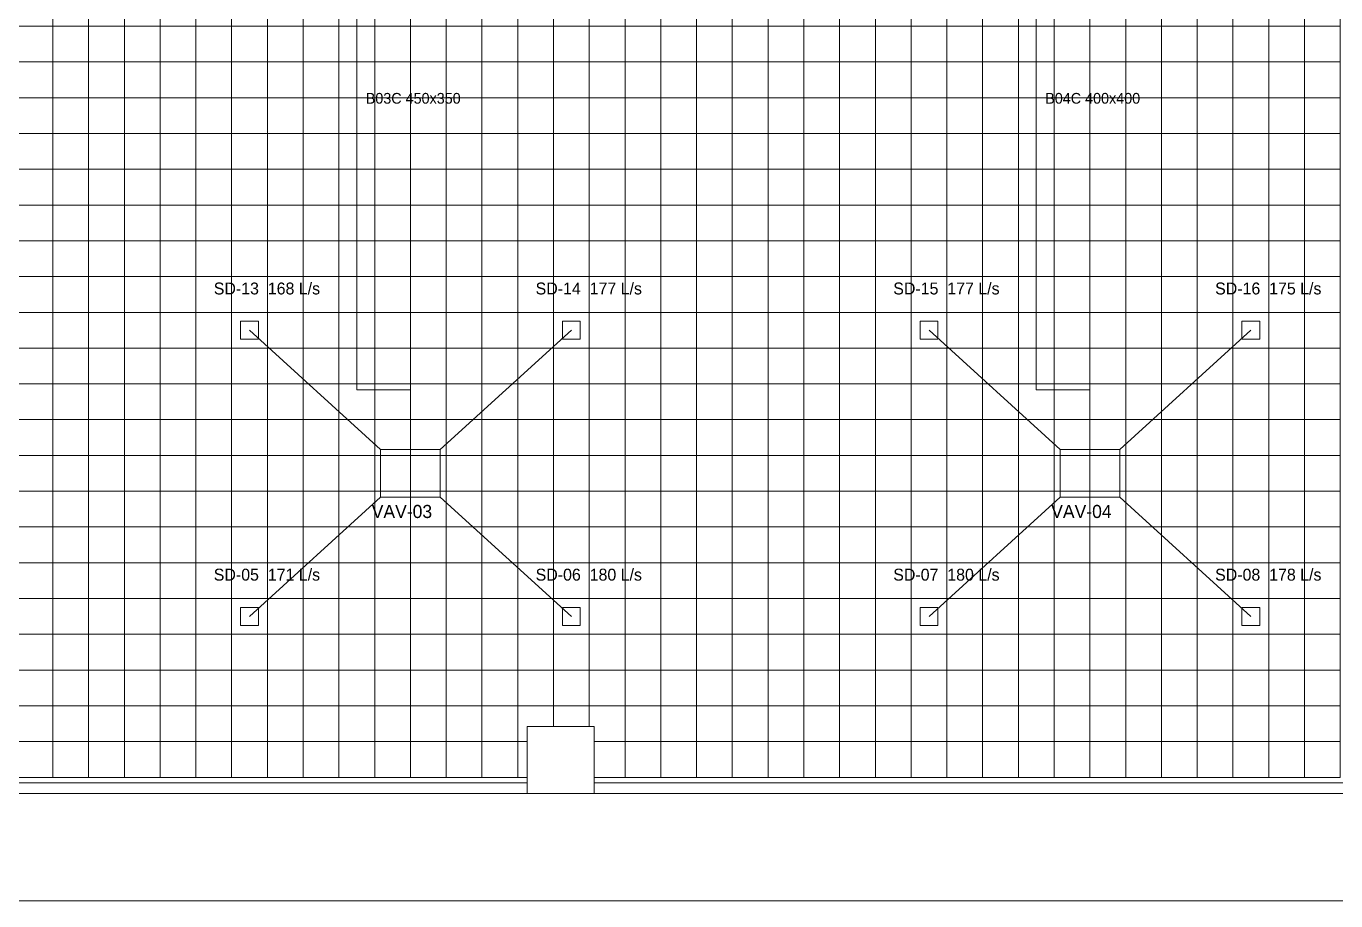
# Model space of a CAD drawing. Header units: millimetres. Extents: x 63846 to 119346, y 12149 to 46142.
# Drawn here: x 85679 to 107651, y 14126 to 28796 of the extents above; entities that cross this region are included whole.
import ezdxf

# ---------------------------------------------------------------- set-up
doc = ezdxf.new("R2010")
doc.units = ezdxf.units.MM
for name, color, linetype, lineweight in [('ARCH', 8, 'Continuous', 5), ('Ceiling Grid', 9, 'Continuous', 5), ('M-DUCT', 5, 'Continuous', 40), ('M-DUCT-TEXT', 5, 'Continuous', 18), ('M-FLEX', 3, 'Continuous', 18), ('M-SUP-DIFF', 5, 'Continuous', 30), ('M-TEXT', 7, 'Continuous', 18), ('M-VAV', 6, 'Continuous', 30)]:
    doc.layers.add(name, color=color, linetype=linetype, lineweight=lineweight)

msp = doc.modelspace()

# ---------------------------------------------------------------- linework, layer by layer
at = {"layer": 'ARCH', "lineweight": 15}
for p, q in [((94084, 15926), (94084, 17051)), ((94084, 16106), (79908, 16106)), ((108221, 16106), (95209, 16106)), ((109346, 15926), (64346, 15926))]:
    msp.add_line(p, q, dxfattribs=at)
msp.add_lwpolyline([(94084, 15926), (95209, 15926), (95209, 17051), (94084, 17051)], close=True, dxfattribs=at)
at = {"layer": 'Ceiling Grid', "lineweight": 15}
for p, q in [((93926, 17396), (94526, 17396)), ((93926, 16796), (93926, 17396)), ((94526, 17396), (94526, 17051)), ((94526, 17396), (95126, 17396)), ((94526, 17051), (94526, 17396)), ((95126, 17396), (95126, 17051)), ((95126, 17396), (95726, 17396)), ((95126, 17051), (95126, 17396)), ((95726, 17396), (95726, 16796)), ((94084, 16796), (93926, 16796)), ((93926, 16796), (94084, 16796)), ((93926, 16196), (93926, 16796)), ((95726, 16796), (95209, 16796)), ((95209, 16796), (95726, 16796)), ((95726, 16796), (95726, 16196)), ((94084, 16196), (93926, 16196)), ((95726, 16196), (95209, 16196))]:
    msp.add_line(p, q, dxfattribs=at)
for points in [[(85526, 29396), (86126, 29396), (86126, 28796), (85526, 28796)], [(86126, 29396), (86726, 29396), (86726, 28796), (86126, 28796)], [(86726, 29396), (87326, 29396), (87326, 28796), (86726, 28796)], [(87326, 29396), (87926, 29396), (87926, 28796), (87326, 28796)], [(87926, 29396), (88526, 29396), (88526, 28796), (87926, 28796)], [(88526, 29396), (89126, 29396), (89126, 28796), (88526, 28796)], [(89126, 29396), (89726, 29396), (89726, 28796), (89126, 28796)], [(89726, 29396), (90326, 29396), (90326, 28796), (89726, 28796)], [(90326, 29396), (90926, 29396), (90926, 28796), (90326, 28796)], [(90926, 29396), (91526, 29396), (91526, 28796), (90926, 28796)], [(91526, 29396), (92126, 29396), (92126, 28796), (91526, 28796)], [(92126, 29396), (92726, 29396), (92726, 28796), (92126, 28796)], [(92726, 29396), (93326, 29396), (93326, 28796), (92726, 28796)], [(93326, 29396), (93926, 29396), (93926, 28796), (93326, 28796)], [(93926, 29396), (94526, 29396), (94526, 28796), (93926, 28796)], [(94526, 29396), (95126, 29396), (95126, 28796), (94526, 28796)], [(95126, 29396), (95726, 29396), (95726, 28796), (95126, 28796)], [(95726, 29396), (96326, 29396), (96326, 28796), (95726, 28796)], [(96326, 29396), (96926, 29396), (96926, 28796), (96326, 28796)], [(96926, 29396), (97526, 29396), (97526, 28796), (96926, 28796)], [(97526, 29396), (98126, 29396), (98126, 28796), (97526, 28796)], [(98126, 29396), (98726, 29396), (98726, 28796), (98126, 28796)], [(98726, 29396), (99326, 29396), (99326, 28796), (98726, 28796)], [(99326, 29396), (99926, 29396), (99926, 28796), (99326, 28796)], [(99926, 29396), (100526, 29396), (100526, 28796), (99926, 28796)], [(100526, 29396), (101126, 29396), (101126, 28796), (100526, 28796)], [(101126, 29396), (101726, 29396), (101726, 28796), (101126, 28796)], [(101726, 29396), (102326, 29396), (102326, 28796), (101726, 28796)], [(102326, 29396), (102926, 29396), (102926, 28796), (102326, 28796)], [(102926, 29396), (103526, 29396), (103526, 28796), (102926, 28796)], [(103526, 29396), (104126, 29396), (104126, 28796), (103526, 28796)], [(104126, 29396), (104726, 29396), (104726, 28796), (104126, 28796)], [(104726, 29396), (105326, 29396), (105326, 28796), (104726, 28796)], [(105326, 29396), (105926, 29396), (105926, 28796), (105326, 28796)], [(105926, 29396), (106526, 29396), (106526, 28796), (105926, 28796)], [(106526, 29396), (107126, 29396), (107126, 28796), (106526, 28796)], [(107126, 29396), (107726, 29396), (107726, 28796), (107126, 28796)], [(85526, 28796), (86126, 28796), (86126, 28196), (85526, 28196)], [(86126, 28796), (86726, 28796), (86726, 28196), (86126, 28196)], [(86726, 28796), (87326, 28796), (87326, 28196), (86726, 28196)], [(87326, 28796), (87926, 28796), (87926, 28196), (87326, 28196)], [(87926, 28796), (88526, 28796), (88526, 28196), (87926, 28196)], [(88526, 28796), (89126, 28796), (89126, 28196), (88526, 28196)], [(89126, 28796), (89726, 28796), (89726, 28196), (89126, 28196)], [(89726, 28796), (90326, 28796), (90326, 28196), (89726, 28196)], [(90326, 28796), (90926, 28796), (90926, 28196), (90326, 28196)], [(90926, 28796), (91526, 28796), (91526, 28196), (90926, 28196)], [(91526, 28796), (92126, 28796), (92126, 28196), (91526, 28196)], [(92126, 28796), (92726, 28796), (92726, 28196), (92126, 28196)], [(92726, 28796), (93326, 28796), (93326, 28196), (92726, 28196)], [(93326, 28796), (93926, 28796), (93926, 28196), (93326, 28196)], [(93926, 28796), (94526, 28796), (94526, 28196), (93926, 28196)], [(94526, 28796), (95126, 28796), (95126, 28196), (94526, 28196)], [(95126, 28796), (95726, 28796), (95726, 28196), (95126, 28196)], [(95726, 28796), (96326, 28796), (96326, 28196), (95726, 28196)], [(96326, 28796), (96926, 28796), (96926, 28196), (96326, 28196)], [(96926, 28796), (97526, 28796), (97526, 28196), (96926, 28196)], [(97526, 28796), (98126, 28796), (98126, 28196), (97526, 28196)], [(98126, 28796), (98726, 28796), (98726, 28196), (98126, 28196)], [(98726, 28796), (99326, 28796), (99326, 28196), (98726, 28196)], [(99326, 28796), (99926, 28796), (99926, 28196), (99326, 28196)], [(99926, 28796), (100526, 28796), (100526, 28196), (99926, 28196)], [(100526, 28796), (101126, 28796), (101126, 28196), (100526, 28196)], [(101126, 28796), (101726, 28796), (101726, 28196), (101126, 28196)], [(101726, 28796), (102326, 28796), (102326, 28196), (101726, 28196)], [(102326, 28796), (102926, 28796), (102926, 28196), (102326, 28196)], [(102926, 28796), (103526, 28796), (103526, 28196), (102926, 28196)], [(103526, 28796), (104126, 28796), (104126, 28196), (103526, 28196)], [(104126, 28796), (104726, 28796), (104726, 28196), (104126, 28196)], [(104726, 28796), (105326, 28796), (105326, 28196), (104726, 28196)], [(105326, 28796), (105926, 28796), (105926, 28196), (105326, 28196)], [(105926, 28796), (106526, 28796), (106526, 28196), (105926, 28196)], [(106526, 28796), (107126, 28796), (107126, 28196), (106526, 28196)], [(107126, 28796), (107726, 28796), (107726, 28196), (107126, 28196)], [(85526, 28196), (86126, 28196), (86126, 27596), (85526, 27596)], [(86126, 28196), (86726, 28196), (86726, 27596), (86126, 27596)], [(86726, 28196), (87326, 28196), (87326, 27596), (86726, 27596)], [(87326, 28196), (87926, 28196), (87926, 27596), (87326, 27596)], [(87926, 28196), (88526, 28196), (88526, 27596), (87926, 27596)], [(88526, 28196), (89126, 28196), (89126, 27596), (88526, 27596)], [(89126, 28196), (89726, 28196), (89726, 27596), (89126, 27596)], [(89726, 28196), (90326, 28196), (90326, 27596), (89726, 27596)], [(90326, 28196), (90926, 28196), (90926, 27596), (90326, 27596)], [(90926, 28196), (91526, 28196), (91526, 27596), (90926, 27596)], [(91526, 28196), (92126, 28196), (92126, 27596), (91526, 27596)], [(92126, 28196), (92726, 28196), (92726, 27596), (92126, 27596)], [(92726, 28196), (93326, 28196), (93326, 27596), (92726, 27596)], [(93326, 28196), (93926, 28196), (93926, 27596), (93326, 27596)], [(93926, 28196), (94526, 28196), (94526, 27596), (93926, 27596)], [(94526, 28196), (95126, 28196), (95126, 27596), (94526, 27596)], [(95126, 28196), (95726, 28196), (95726, 27596), (95126, 27596)], [(95726, 28196), (96326, 28196), (96326, 27596), (95726, 27596)], [(96326, 28196), (96926, 28196), (96926, 27596), (96326, 27596)], [(96926, 28196), (97526, 28196), (97526, 27596), (96926, 27596)], [(97526, 28196), (98126, 28196), (98126, 27596), (97526, 27596)], [(98126, 28196), (98726, 28196), (98726, 27596), (98126, 27596)], [(98726, 28196), (99326, 28196), (99326, 27596), (98726, 27596)], [(99326, 28196), (99926, 28196), (99926, 27596), (99326, 27596)], [(99926, 28196), (100526, 28196), (100526, 27596), (99926, 27596)], [(100526, 28196), (101126, 28196), (101126, 27596), (100526, 27596)], [(101126, 28196), (101726, 28196), (101726, 27596), (101126, 27596)], [(101726, 28196), (102326, 28196), (102326, 27596), (101726, 27596)], [(102326, 28196), (102926, 28196), (102926, 27596), (102326, 27596)], [(102926, 28196), (103526, 28196), (103526, 27596), (102926, 27596)], [(103526, 28196), (104126, 28196), (104126, 27596), (103526, 27596)], [(104126, 28196), (104726, 28196), (104726, 27596), (104126, 27596)], [(104726, 28196), (105326, 28196), (105326, 27596), (104726, 27596)], [(105326, 28196), (105926, 28196), (105926, 27596), (105326, 27596)], [(105926, 28196), (106526, 28196), (106526, 27596), (105926, 27596)], [(106526, 28196), (107126, 28196), (107126, 27596), (106526, 27596)], [(107126, 28196), (107726, 28196), (107726, 27596), (107126, 27596)], [(85526, 27596), (86126, 27596), (86126, 26996), (85526, 26996)], [(86126, 27596), (86726, 27596), (86726, 26996), (86126, 26996)], [(86726, 27596), (87326, 27596), (87326, 26996), (86726, 26996)], [(87326, 27596), (87926, 27596), (87926, 26996), (87326, 26996)], [(87926, 27596), (88526, 27596), (88526, 26996), (87926, 26996)], [(88526, 27596), (89126, 27596), (89126, 26996), (88526, 26996)], [(89126, 27596), (89726, 27596), (89726, 26996), (89126, 26996)], [(89726, 27596), (90326, 27596), (90326, 26996), (89726, 26996)], [(90326, 27596), (90926, 27596), (90926, 26996), (90326, 26996)], [(90926, 27596), (91526, 27596), (91526, 26996), (90926, 26996)], [(91526, 27596), (92126, 27596), (92126, 26996), (91526, 26996)], [(92126, 27596), (92726, 27596), (92726, 26996), (92126, 26996)], [(92726, 27596), (93326, 27596), (93326, 26996), (92726, 26996)], [(93326, 27596), (93926, 27596), (93926, 26996), (93326, 26996)], [(93926, 27596), (94526, 27596), (94526, 26996), (93926, 26996)], [(94526, 27596), (95126, 27596), (95126, 26996), (94526, 26996)], [(95126, 27596), (95726, 27596), (95726, 26996), (95126, 26996)], [(95726, 27596), (96326, 27596), (96326, 26996), (95726, 26996)], [(96326, 27596), (96926, 27596), (96926, 26996), (96326, 26996)], [(96926, 27596), (97526, 27596), (97526, 26996), (96926, 26996)], [(97526, 27596), (98126, 27596), (98126, 26996), (97526, 26996)], [(98126, 27596), (98726, 27596), (98726, 26996), (98126, 26996)], [(98726, 27596), (99326, 27596), (99326, 26996), (98726, 26996)], [(99326, 27596), (99926, 27596), (99926, 26996), (99326, 26996)], [(99926, 27596), (100526, 27596), (100526, 26996), (99926, 26996)], [(100526, 27596), (101126, 27596), (101126, 26996), (100526, 26996)], [(101126, 27596), (101726, 27596), (101726, 26996), (101126, 26996)], [(101726, 27596), (102326, 27596), (102326, 26996), (101726, 26996)], [(102326, 27596), (102926, 27596), (102926, 26996), (102326, 26996)], [(102926, 27596), (103526, 27596), (103526, 26996), (102926, 26996)], [(103526, 27596), (104126, 27596), (104126, 26996), (103526, 26996)], [(104126, 27596), (104726, 27596), (104726, 26996), (104126, 26996)], [(104726, 27596), (105326, 27596), (105326, 26996), (104726, 26996)], [(105326, 27596), (105926, 27596), (105926, 26996), (105326, 26996)], [(105926, 27596), (106526, 27596), (106526, 26996), (105926, 26996)], [(106526, 27596), (107126, 27596), (107126, 26996), (106526, 26996)], [(107126, 27596), (107726, 27596), (107726, 26996), (107126, 26996)], [(85526, 26996), (86126, 26996), (86126, 26396), (85526, 26396)], [(86126, 26996), (86726, 26996), (86726, 26396), (86126, 26396)], [(86726, 26996), (87326, 26996), (87326, 26396), (86726, 26396)], [(87326, 26996), (87926, 26996), (87926, 26396), (87326, 26396)], [(87926, 26996), (88526, 26996), (88526, 26396), (87926, 26396)], [(88526, 26996), (89126, 26996), (89126, 26396), (88526, 26396)], [(89126, 26996), (89726, 26996), (89726, 26396), (89126, 26396)], [(89726, 26996), (90326, 26996), (90326, 26396), (89726, 26396)], [(90326, 26996), (90926, 26996), (90926, 26396), (90326, 26396)], [(90926, 26996), (91526, 26996), (91526, 26396), (90926, 26396)], [(91526, 26996), (92126, 26996), (92126, 26396), (91526, 26396)], [(92126, 26996), (92726, 26996), (92726, 26396), (92126, 26396)], [(92726, 26996), (93326, 26996), (93326, 26396), (92726, 26396)], [(93326, 26996), (93926, 26996), (93926, 26396), (93326, 26396)], [(93926, 26996), (94526, 26996), (94526, 26396), (93926, 26396)], [(94526, 26996), (95126, 26996), (95126, 26396), (94526, 26396)], [(95126, 26996), (95726, 26996), (95726, 26396), (95126, 26396)], [(95726, 26996), (96326, 26996), (96326, 26396), (95726, 26396)], [(96326, 26996), (96926, 26996), (96926, 26396), (96326, 26396)], [(96926, 26996), (97526, 26996), (97526, 26396), (96926, 26396)], [(97526, 26996), (98126, 26996), (98126, 26396), (97526, 26396)], [(98126, 26996), (98726, 26996), (98726, 26396), (98126, 26396)], [(98726, 26996), (99326, 26996), (99326, 26396), (98726, 26396)], [(99326, 26996), (99926, 26996), (99926, 26396), (99326, 26396)], [(99926, 26996), (100526, 26996), (100526, 26396), (99926, 26396)], [(100526, 26996), (101126, 26996), (101126, 26396), (100526, 26396)], [(101126, 26996), (101726, 26996), (101726, 26396), (101126, 26396)], [(101726, 26996), (102326, 26996), (102326, 26396), (101726, 26396)], [(102326, 26996), (102926, 26996), (102926, 26396), (102326, 26396)], [(102926, 26996), (103526, 26996), (103526, 26396), (102926, 26396)], [(103526, 26996), (104126, 26996), (104126, 26396), (103526, 26396)], [(104126, 26996), (104726, 26996), (104726, 26396), (104126, 26396)], [(104726, 26996), (105326, 26996), (105326, 26396), (104726, 26396)], [(105326, 26996), (105926, 26996), (105926, 26396), (105326, 26396)], [(105926, 26996), (106526, 26996), (106526, 26396), (105926, 26396)], [(106526, 26996), (107126, 26996), (107126, 26396), (106526, 26396)], [(107126, 26996), (107726, 26996), (107726, 26396), (107126, 26396)], [(85526, 26396), (86126, 26396), (86126, 25796), (85526, 25796)], [(86126, 26396), (86726, 26396), (86726, 25796), (86126, 25796)], [(86726, 26396), (87326, 26396), (87326, 25796), (86726, 25796)], [(87326, 26396), (87926, 26396), (87926, 25796), (87326, 25796)], [(87926, 26396), (88526, 26396), (88526, 25796), (87926, 25796)], [(88526, 26396), (89126, 26396), (89126, 25796), (88526, 25796)], [(89126, 26396), (89726, 26396), (89726, 25796), (89126, 25796)], [(89726, 26396), (90326, 26396), (90326, 25796), (89726, 25796)], [(90326, 26396), (90926, 26396), (90926, 25796), (90326, 25796)], [(90926, 26396), (91526, 26396), (91526, 25796), (90926, 25796)], [(91526, 26396), (92126, 26396), (92126, 25796), (91526, 25796)], [(92126, 26396), (92726, 26396), (92726, 25796), (92126, 25796)], [(92726, 26396), (93326, 26396), (93326, 25796), (92726, 25796)], [(93326, 26396), (93926, 26396), (93926, 25796), (93326, 25796)], [(93926, 26396), (94526, 26396), (94526, 25796), (93926, 25796)], [(94526, 26396), (95126, 26396), (95126, 25796), (94526, 25796)], [(95126, 26396), (95726, 26396), (95726, 25796), (95126, 25796)], [(95726, 26396), (96326, 26396), (96326, 25796), (95726, 25796)], [(96326, 26396), (96926, 26396), (96926, 25796), (96326, 25796)], [(96926, 26396), (97526, 26396), (97526, 25796), (96926, 25796)], [(97526, 26396), (98126, 26396), (98126, 25796), (97526, 25796)], [(98126, 26396), (98726, 26396), (98726, 25796), (98126, 25796)], [(98726, 26396), (99326, 26396), (99326, 25796), (98726, 25796)], [(99326, 26396), (99926, 26396), (99926, 25796), (99326, 25796)], [(99926, 26396), (100526, 26396), (100526, 25796), (99926, 25796)], [(100526, 26396), (101126, 26396), (101126, 25796), (100526, 25796)], [(101126, 26396), (101726, 26396), (101726, 25796), (101126, 25796)], [(101726, 26396), (102326, 26396), (102326, 25796), (101726, 25796)], [(102326, 26396), (102926, 26396), (102926, 25796), (102326, 25796)], [(102926, 26396), (103526, 26396), (103526, 25796), (102926, 25796)], [(103526, 26396), (104126, 26396), (104126, 25796), (103526, 25796)], [(104126, 26396), (104726, 26396), (104726, 25796), (104126, 25796)], [(104726, 26396), (105326, 26396), (105326, 25796), (104726, 25796)], [(105326, 26396), (105926, 26396), (105926, 25796), (105326, 25796)], [(105926, 26396), (106526, 26396), (106526, 25796), (105926, 25796)], [(106526, 26396), (107126, 26396), (107126, 25796), (106526, 25796)], [(107126, 26396), (107726, 26396), (107726, 25796), (107126, 25796)], [(85526, 25796), (86126, 25796), (86126, 25196), (85526, 25196)], [(86126, 25796), (86726, 25796), (86726, 25196), (86126, 25196)], [(86726, 25796), (87326, 25796), (87326, 25196), (86726, 25196)], [(87326, 25796), (87926, 25796), (87926, 25196), (87326, 25196)], [(87926, 25796), (88526, 25796), (88526, 25196), (87926, 25196)], [(88526, 25796), (89126, 25796), (89126, 25196), (88526, 25196)], [(89126, 25796), (89726, 25796), (89726, 25196), (89126, 25196)], [(89726, 25796), (90326, 25796), (90326, 25196), (89726, 25196)], [(90326, 25796), (90926, 25796), (90926, 25196), (90326, 25196)], [(90926, 25796), (91526, 25796), (91526, 25196), (90926, 25196)], [(91526, 25796), (92126, 25796), (92126, 25196), (91526, 25196)], [(92126, 25796), (92726, 25796), (92726, 25196), (92126, 25196)], [(92726, 25796), (93326, 25796), (93326, 25196), (92726, 25196)], [(93326, 25796), (93926, 25796), (93926, 25196), (93326, 25196)], [(93926, 25796), (94526, 25796), (94526, 25196), (93926, 25196)], [(94526, 25796), (95126, 25796), (95126, 25196), (94526, 25196)], [(95126, 25796), (95726, 25796), (95726, 25196), (95126, 25196)], [(95726, 25796), (96326, 25796), (96326, 25196), (95726, 25196)], [(96326, 25796), (96926, 25796), (96926, 25196), (96326, 25196)], [(96926, 25796), (97526, 25796), (97526, 25196), (96926, 25196)], [(97526, 25796), (98126, 25796), (98126, 25196), (97526, 25196)], [(98126, 25796), (98726, 25796), (98726, 25196), (98126, 25196)], [(98726, 25796), (99326, 25796), (99326, 25196), (98726, 25196)], [(99326, 25796), (99926, 25796), (99926, 25196), (99326, 25196)], [(99926, 25796), (100526, 25796), (100526, 25196), (99926, 25196)], [(100526, 25796), (101126, 25796), (101126, 25196), (100526, 25196)], [(101126, 25796), (101726, 25796), (101726, 25196), (101126, 25196)], [(101726, 25796), (102326, 25796), (102326, 25196), (101726, 25196)], [(102326, 25796), (102926, 25796), (102926, 25196), (102326, 25196)], [(102926, 25796), (103526, 25796), (103526, 25196), (102926, 25196)], [(103526, 25796), (104126, 25796), (104126, 25196), (103526, 25196)], [(104126, 25796), (104726, 25796), (104726, 25196), (104126, 25196)], [(104726, 25796), (105326, 25796), (105326, 25196), (104726, 25196)], [(105326, 25796), (105926, 25796), (105926, 25196), (105326, 25196)], [(105926, 25796), (106526, 25796), (106526, 25196), (105926, 25196)], [(106526, 25796), (107126, 25796), (107126, 25196), (106526, 25196)], [(107126, 25796), (107726, 25796), (107726, 25196), (107126, 25196)], [(85526, 25196), (86126, 25196), (86126, 24596), (85526, 24596)], [(86126, 25196), (86726, 25196), (86726, 24596), (86126, 24596)], [(86726, 25196), (87326, 25196), (87326, 24596), (86726, 24596)], [(87326, 25196), (87926, 25196), (87926, 24596), (87326, 24596)], [(87926, 25196), (88526, 25196), (88526, 24596), (87926, 24596)], [(88526, 25196), (89126, 25196), (89126, 24596), (88526, 24596)], [(89126, 25196), (89726, 25196), (89726, 24596), (89126, 24596)], [(89726, 25196), (90326, 25196), (90326, 24596), (89726, 24596)], [(90326, 25196), (90926, 25196), (90926, 24596), (90326, 24596)], [(90926, 25196), (91526, 25196), (91526, 24596), (90926, 24596)], [(91526, 25196), (92126, 25196), (92126, 24596), (91526, 24596)], [(92126, 25196), (92726, 25196), (92726, 24596), (92126, 24596)], [(92726, 25196), (93326, 25196), (93326, 24596), (92726, 24596)], [(93326, 25196), (93926, 25196), (93926, 24596), (93326, 24596)], [(93926, 25196), (94526, 25196), (94526, 24596), (93926, 24596)], [(94526, 25196), (95126, 25196), (95126, 24596), (94526, 24596)], [(95126, 25196), (95726, 25196), (95726, 24596), (95126, 24596)], [(95726, 25196), (96326, 25196), (96326, 24596), (95726, 24596)], [(96326, 25196), (96926, 25196), (96926, 24596), (96326, 24596)], [(96926, 25196), (97526, 25196), (97526, 24596), (96926, 24596)], [(97526, 25196), (98126, 25196), (98126, 24596), (97526, 24596)], [(98126, 25196), (98726, 25196), (98726, 24596), (98126, 24596)], [(98726, 25196), (99326, 25196), (99326, 24596), (98726, 24596)], [(99326, 25196), (99926, 25196), (99926, 24596), (99326, 24596)], [(99926, 25196), (100526, 25196), (100526, 24596), (99926, 24596)], [(100526, 25196), (101126, 25196), (101126, 24596), (100526, 24596)], [(101126, 25196), (101726, 25196), (101726, 24596), (101126, 24596)], [(101726, 25196), (102326, 25196), (102326, 24596), (101726, 24596)], [(102326, 25196), (102926, 25196), (102926, 24596), (102326, 24596)], [(102926, 25196), (103526, 25196), (103526, 24596), (102926, 24596)], [(103526, 25196), (104126, 25196), (104126, 24596), (103526, 24596)], [(104126, 25196), (104726, 25196), (104726, 24596), (104126, 24596)], [(104726, 25196), (105326, 25196), (105326, 24596), (104726, 24596)], [(105326, 25196), (105926, 25196), (105926, 24596), (105326, 24596)], [(105926, 25196), (106526, 25196), (106526, 24596), (105926, 24596)], [(106526, 25196), (107126, 25196), (107126, 24596), (106526, 24596)], [(107126, 25196), (107726, 25196), (107726, 24596), (107126, 24596)], [(85526, 24596), (86126, 24596), (86126, 23996), (85526, 23996)], [(86126, 24596), (86726, 24596), (86726, 23996), (86126, 23996)], [(86726, 24596), (87326, 24596), (87326, 23996), (86726, 23996)], [(87326, 24596), (87926, 24596), (87926, 23996), (87326, 23996)], [(87926, 24596), (88526, 24596), (88526, 23996), (87926, 23996)], [(88526, 24596), (89126, 24596), (89126, 23996), (88526, 23996)], [(89126, 24596), (89726, 24596), (89726, 23996), (89126, 23996)], [(89726, 24596), (90326, 24596), (90326, 23996), (89726, 23996)], [(90326, 24596), (90926, 24596), (90926, 23996), (90326, 23996)], [(90926, 24596), (91526, 24596), (91526, 23996), (90926, 23996)], [(91526, 24596), (92126, 24596), (92126, 23996), (91526, 23996)], [(92126, 24596), (92726, 24596), (92726, 23996), (92126, 23996)], [(92726, 24596), (93326, 24596), (93326, 23996), (92726, 23996)], [(93326, 24596), (93926, 24596), (93926, 23996), (93326, 23996)], [(93926, 24596), (94526, 24596), (94526, 23996), (93926, 23996)], [(94526, 24596), (95126, 24596), (95126, 23996), (94526, 23996)], [(95126, 24596), (95726, 24596), (95726, 23996), (95126, 23996)], [(95726, 24596), (96326, 24596), (96326, 23996), (95726, 23996)], [(96326, 24596), (96926, 24596), (96926, 23996), (96326, 23996)], [(96926, 24596), (97526, 24596), (97526, 23996), (96926, 23996)], [(97526, 24596), (98126, 24596), (98126, 23996), (97526, 23996)], [(98126, 24596), (98726, 24596), (98726, 23996), (98126, 23996)], [(98726, 24596), (99326, 24596), (99326, 23996), (98726, 23996)], [(99326, 24596), (99926, 24596), (99926, 23996), (99326, 23996)], [(99926, 24596), (100526, 24596), (100526, 23996), (99926, 23996)], [(100526, 24596), (101126, 24596), (101126, 23996), (100526, 23996)], [(101126, 24596), (101726, 24596), (101726, 23996), (101126, 23996)], [(101726, 24596), (102326, 24596), (102326, 23996), (101726, 23996)], [(102326, 24596), (102926, 24596), (102926, 23996), (102326, 23996)], [(102926, 24596), (103526, 24596), (103526, 23996), (102926, 23996)], [(103526, 24596), (104126, 24596), (104126, 23996), (103526, 23996)], [(104126, 24596), (104726, 24596), (104726, 23996), (104126, 23996)], [(104726, 24596), (105326, 24596), (105326, 23996), (104726, 23996)], [(105326, 24596), (105926, 24596), (105926, 23996), (105326, 23996)], [(105926, 24596), (106526, 24596), (106526, 23996), (105926, 23996)], [(106526, 24596), (107126, 24596), (107126, 23996), (106526, 23996)], [(107126, 24596), (107726, 24596), (107726, 23996), (107126, 23996)], [(85526, 23996), (86126, 23996), (86126, 23396), (85526, 23396)], [(86126, 23996), (86726, 23996), (86726, 23396), (86126, 23396)], [(86726, 23996), (87326, 23996), (87326, 23396), (86726, 23396)], [(87326, 23996), (87926, 23996), (87926, 23396), (87326, 23396)], [(87926, 23996), (88526, 23996), (88526, 23396), (87926, 23396)], [(88526, 23996), (89126, 23996), (89126, 23396), (88526, 23396)], [(89126, 23996), (89726, 23996), (89726, 23396), (89126, 23396)], [(89726, 23996), (90326, 23996), (90326, 23396), (89726, 23396)], [(90326, 23996), (90926, 23996), (90926, 23396), (90326, 23396)], [(90926, 23996), (91526, 23996), (91526, 23396), (90926, 23396)], [(91526, 23996), (92126, 23996), (92126, 23396), (91526, 23396)], [(92126, 23996), (92726, 23996), (92726, 23396), (92126, 23396)], [(92726, 23996), (93326, 23996), (93326, 23396), (92726, 23396)], [(93326, 23996), (93926, 23996), (93926, 23396), (93326, 23396)], [(93926, 23996), (94526, 23996), (94526, 23396), (93926, 23396)], [(94526, 23996), (95126, 23996), (95126, 23396), (94526, 23396)], [(95126, 23996), (95726, 23996), (95726, 23396), (95126, 23396)], [(95726, 23996), (96326, 23996), (96326, 23396), (95726, 23396)], [(96326, 23996), (96926, 23996), (96926, 23396), (96326, 23396)], [(96926, 23996), (97526, 23996), (97526, 23396), (96926, 23396)], [(97526, 23996), (98126, 23996), (98126, 23396), (97526, 23396)], [(98126, 23996), (98726, 23996), (98726, 23396), (98126, 23396)], [(98726, 23996), (99326, 23996), (99326, 23396), (98726, 23396)], [(99326, 23996), (99926, 23996), (99926, 23396), (99326, 23396)], [(99926, 23996), (100526, 23996), (100526, 23396), (99926, 23396)], [(100526, 23996), (101126, 23996), (101126, 23396), (100526, 23396)], [(101126, 23996), (101726, 23996), (101726, 23396), (101126, 23396)], [(101726, 23996), (102326, 23996), (102326, 23396), (101726, 23396)], [(102326, 23996), (102926, 23996), (102926, 23396), (102326, 23396)], [(102926, 23996), (103526, 23996), (103526, 23396), (102926, 23396)], [(103526, 23996), (104126, 23996), (104126, 23396), (103526, 23396)], [(104126, 23996), (104726, 23996), (104726, 23396), (104126, 23396)], [(104726, 23996), (105326, 23996), (105326, 23396), (104726, 23396)], [(105326, 23996), (105926, 23996), (105926, 23396), (105326, 23396)], [(105926, 23996), (106526, 23996), (106526, 23396), (105926, 23396)], [(106526, 23996), (107126, 23996), (107126, 23396), (106526, 23396)], [(107126, 23996), (107726, 23996), (107726, 23396), (107126, 23396)], [(85526, 23396), (86126, 23396), (86126, 22796), (85526, 22796)], [(86126, 23396), (86726, 23396), (86726, 22796), (86126, 22796)], [(86726, 23396), (87326, 23396), (87326, 22796), (86726, 22796)], [(87326, 23396), (87926, 23396), (87926, 22796), (87326, 22796)], [(87926, 23396), (88526, 23396), (88526, 22796), (87926, 22796)], [(88526, 23396), (89126, 23396), (89126, 22796), (88526, 22796)], [(89126, 23396), (89726, 23396), (89726, 22796), (89126, 22796)], [(89726, 23396), (90326, 23396), (90326, 22796), (89726, 22796)], [(90326, 23396), (90926, 23396), (90926, 22796), (90326, 22796)], [(90926, 23396), (91526, 23396), (91526, 22796), (90926, 22796)], [(91526, 23396), (92126, 23396), (92126, 22796), (91526, 22796)], [(92126, 23396), (92726, 23396), (92726, 22796), (92126, 22796)], [(92726, 23396), (93326, 23396), (93326, 22796), (92726, 22796)], [(93326, 23396), (93926, 23396), (93926, 22796), (93326, 22796)], [(93926, 23396), (94526, 23396), (94526, 22796), (93926, 22796)], [(94526, 23396), (95126, 23396), (95126, 22796), (94526, 22796)], [(95126, 23396), (95726, 23396), (95726, 22796), (95126, 22796)], [(95726, 23396), (96326, 23396), (96326, 22796), (95726, 22796)], [(96326, 23396), (96926, 23396), (96926, 22796), (96326, 22796)], [(96926, 23396), (97526, 23396), (97526, 22796), (96926, 22796)], [(97526, 23396), (98126, 23396), (98126, 22796), (97526, 22796)], [(98126, 23396), (98726, 23396), (98726, 22796), (98126, 22796)], [(98726, 23396), (99326, 23396), (99326, 22796), (98726, 22796)], [(99326, 23396), (99926, 23396), (99926, 22796), (99326, 22796)], [(99926, 23396), (100526, 23396), (100526, 22796), (99926, 22796)], [(100526, 23396), (101126, 23396), (101126, 22796), (100526, 22796)], [(101126, 23396), (101726, 23396), (101726, 22796), (101126, 22796)], [(101726, 23396), (102326, 23396), (102326, 22796), (101726, 22796)], [(102326, 23396), (102926, 23396), (102926, 22796), (102326, 22796)], [(102926, 23396), (103526, 23396), (103526, 22796), (102926, 22796)], [(103526, 23396), (104126, 23396), (104126, 22796), (103526, 22796)], [(104126, 23396), (104726, 23396), (104726, 22796), (104126, 22796)], [(104726, 23396), (105326, 23396), (105326, 22796), (104726, 22796)], [(105326, 23396), (105926, 23396), (105926, 22796), (105326, 22796)], [(105926, 23396), (106526, 23396), (106526, 22796), (105926, 22796)], [(106526, 23396), (107126, 23396), (107126, 22796), (106526, 22796)], [(107126, 23396), (107726, 23396), (107726, 22796), (107126, 22796)], [(85526, 22796), (86126, 22796), (86126, 22196), (85526, 22196)], [(86126, 22796), (86726, 22796), (86726, 22196), (86126, 22196)], [(86726, 22796), (87326, 22796), (87326, 22196), (86726, 22196)], [(87326, 22796), (87926, 22796), (87926, 22196), (87326, 22196)], [(87926, 22796), (88526, 22796), (88526, 22196), (87926, 22196)], [(88526, 22796), (89126, 22796), (89126, 22196), (88526, 22196)], [(89126, 22796), (89726, 22796), (89726, 22196), (89126, 22196)], [(89726, 22796), (90326, 22796), (90326, 22196), (89726, 22196)], [(90326, 22796), (90926, 22796), (90926, 22196), (90326, 22196)], [(90926, 22796), (91526, 22796), (91526, 22196), (90926, 22196)], [(91526, 22796), (92126, 22796), (92126, 22196), (91526, 22196)], [(92126, 22796), (92726, 22796), (92726, 22196), (92126, 22196)], [(92726, 22796), (93326, 22796), (93326, 22196), (92726, 22196)], [(93326, 22796), (93926, 22796), (93926, 22196), (93326, 22196)], [(93926, 22796), (94526, 22796), (94526, 22196), (93926, 22196)], [(94526, 22796), (95126, 22796), (95126, 22196), (94526, 22196)], [(95126, 22796), (95726, 22796), (95726, 22196), (95126, 22196)], [(95726, 22796), (96326, 22796), (96326, 22196), (95726, 22196)], [(96326, 22796), (96926, 22796), (96926, 22196), (96326, 22196)], [(96926, 22796), (97526, 22796), (97526, 22196), (96926, 22196)], [(97526, 22796), (98126, 22796), (98126, 22196), (97526, 22196)], [(98126, 22796), (98726, 22796), (98726, 22196), (98126, 22196)], [(98726, 22796), (99326, 22796), (99326, 22196), (98726, 22196)], [(99326, 22796), (99926, 22796), (99926, 22196), (99326, 22196)], [(99926, 22796), (100526, 22796), (100526, 22196), (99926, 22196)], [(100526, 22796), (101126, 22796), (101126, 22196), (100526, 22196)], [(101126, 22796), (101726, 22796), (101726, 22196), (101126, 22196)], [(101726, 22796), (102326, 22796), (102326, 22196), (101726, 22196)], [(102326, 22796), (102926, 22796), (102926, 22196), (102326, 22196)], [(102926, 22796), (103526, 22796), (103526, 22196), (102926, 22196)], [(103526, 22796), (104126, 22796), (104126, 22196), (103526, 22196)], [(104126, 22796), (104726, 22796), (104726, 22196), (104126, 22196)], [(104726, 22796), (105326, 22796), (105326, 22196), (104726, 22196)], [(105326, 22796), (105926, 22796), (105926, 22196), (105326, 22196)], [(105926, 22796), (106526, 22796), (106526, 22196), (105926, 22196)], [(106526, 22796), (107126, 22796), (107126, 22196), (106526, 22196)], [(107126, 22796), (107726, 22796), (107726, 22196), (107126, 22196)], [(85526, 22196), (86126, 22196), (86126, 21596), (85526, 21596)], [(86126, 22196), (86726, 22196), (86726, 21596), (86126, 21596)], [(86726, 22196), (87326, 22196), (87326, 21596), (86726, 21596)], [(87326, 22196), (87926, 22196), (87926, 21596), (87326, 21596)], [(87926, 22196), (88526, 22196), (88526, 21596), (87926, 21596)], [(88526, 22196), (89126, 22196), (89126, 21596), (88526, 21596)], [(89126, 22196), (89726, 22196), (89726, 21596), (89126, 21596)], [(89726, 22196), (90326, 22196), (90326, 21596), (89726, 21596)], [(90326, 22196), (90926, 22196), (90926, 21596), (90326, 21596)], [(90926, 22196), (91526, 22196), (91526, 21596), (90926, 21596)], [(91526, 22196), (92126, 22196), (92126, 21596), (91526, 21596)], [(92126, 22196), (92726, 22196), (92726, 21596), (92126, 21596)], [(92726, 22196), (93326, 22196), (93326, 21596), (92726, 21596)], [(93326, 22196), (93926, 22196), (93926, 21596), (93326, 21596)], [(93926, 22196), (94526, 22196), (94526, 21596), (93926, 21596)], [(94526, 22196), (95126, 22196), (95126, 21596), (94526, 21596)], [(95126, 22196), (95726, 22196), (95726, 21596), (95126, 21596)], [(95726, 22196), (96326, 22196), (96326, 21596), (95726, 21596)], [(96326, 22196), (96926, 22196), (96926, 21596), (96326, 21596)], [(96926, 22196), (97526, 22196), (97526, 21596), (96926, 21596)], [(97526, 22196), (98126, 22196), (98126, 21596), (97526, 21596)], [(98126, 22196), (98726, 22196), (98726, 21596), (98126, 21596)], [(98726, 22196), (99326, 22196), (99326, 21596), (98726, 21596)], [(99326, 22196), (99926, 22196), (99926, 21596), (99326, 21596)], [(99926, 22196), (100526, 22196), (100526, 21596), (99926, 21596)], [(100526, 22196), (101126, 22196), (101126, 21596), (100526, 21596)], [(101126, 22196), (101726, 22196), (101726, 21596), (101126, 21596)], [(101726, 22196), (102326, 22196), (102326, 21596), (101726, 21596)], [(102326, 22196), (102926, 22196), (102926, 21596), (102326, 21596)], [(102926, 22196), (103526, 22196), (103526, 21596), (102926, 21596)], [(103526, 22196), (104126, 22196), (104126, 21596), (103526, 21596)], [(104126, 22196), (104726, 22196), (104726, 21596), (104126, 21596)], [(104726, 22196), (105326, 22196), (105326, 21596), (104726, 21596)], [(105326, 22196), (105926, 22196), (105926, 21596), (105326, 21596)], [(105926, 22196), (106526, 22196), (106526, 21596), (105926, 21596)], [(106526, 22196), (107126, 22196), (107126, 21596), (106526, 21596)], [(107126, 22196), (107726, 22196), (107726, 21596), (107126, 21596)], [(85526, 21596), (86126, 21596), (86126, 20996), (85526, 20996)], [(86126, 21596), (86726, 21596), (86726, 20996), (86126, 20996)], [(86726, 21596), (87326, 21596), (87326, 20996), (86726, 20996)], [(87326, 21596), (87926, 21596), (87926, 20996), (87326, 20996)], [(87926, 21596), (88526, 21596), (88526, 20996), (87926, 20996)], [(88526, 21596), (89126, 21596), (89126, 20996), (88526, 20996)], [(89126, 21596), (89726, 21596), (89726, 20996), (89126, 20996)], [(89726, 21596), (90326, 21596), (90326, 20996), (89726, 20996)], [(90326, 21596), (90926, 21596), (90926, 20996), (90326, 20996)], [(90926, 21596), (91526, 21596), (91526, 20996), (90926, 20996)], [(91526, 21596), (92126, 21596), (92126, 20996), (91526, 20996)], [(92126, 21596), (92726, 21596), (92726, 20996), (92126, 20996)], [(92726, 21596), (93326, 21596), (93326, 20996), (92726, 20996)], [(93326, 21596), (93926, 21596), (93926, 20996), (93326, 20996)], [(93926, 21596), (94526, 21596), (94526, 20996), (93926, 20996)], [(94526, 21596), (95126, 21596), (95126, 20996), (94526, 20996)], [(95126, 21596), (95726, 21596), (95726, 20996), (95126, 20996)], [(95726, 21596), (96326, 21596), (96326, 20996), (95726, 20996)], [(96326, 21596), (96926, 21596), (96926, 20996), (96326, 20996)], [(96926, 21596), (97526, 21596), (97526, 20996), (96926, 20996)], [(97526, 21596), (98126, 21596), (98126, 20996), (97526, 20996)], [(98126, 21596), (98726, 21596), (98726, 20996), (98126, 20996)], [(98726, 21596), (99326, 21596), (99326, 20996), (98726, 20996)], [(99326, 21596), (99926, 21596), (99926, 20996), (99326, 20996)], [(99926, 21596), (100526, 21596), (100526, 20996), (99926, 20996)], [(100526, 21596), (101126, 21596), (101126, 20996), (100526, 20996)], [(101126, 21596), (101726, 21596), (101726, 20996), (101126, 20996)], [(101726, 21596), (102326, 21596), (102326, 20996), (101726, 20996)], [(102326, 21596), (102926, 21596), (102926, 20996), (102326, 20996)], [(102926, 21596), (103526, 21596), (103526, 20996), (102926, 20996)], [(103526, 21596), (104126, 21596), (104126, 20996), (103526, 20996)], [(104126, 21596), (104726, 21596), (104726, 20996), (104126, 20996)], [(104726, 21596), (105326, 21596), (105326, 20996), (104726, 20996)], [(105326, 21596), (105926, 21596), (105926, 20996), (105326, 20996)], [(105926, 21596), (106526, 21596), (106526, 20996), (105926, 20996)], [(106526, 21596), (107126, 21596), (107126, 20996), (106526, 20996)], [(107126, 21596), (107726, 21596), (107726, 20996), (107126, 20996)], [(85526, 20996), (86126, 20996), (86126, 20396), (85526, 20396)], [(86126, 20996), (86726, 20996), (86726, 20396), (86126, 20396)], [(86726, 20996), (87326, 20996), (87326, 20396), (86726, 20396)], [(87326, 20996), (87926, 20996), (87926, 20396), (87326, 20396)], [(87926, 20996), (88526, 20996), (88526, 20396), (87926, 20396)], [(88526, 20996), (89126, 20996), (89126, 20396), (88526, 20396)], [(89126, 20996), (89726, 20996), (89726, 20396), (89126, 20396)], [(89726, 20996), (90326, 20996), (90326, 20396), (89726, 20396)], [(90326, 20996), (90926, 20996), (90926, 20396), (90326, 20396)], [(90926, 20996), (91526, 20996), (91526, 20396), (90926, 20396)], [(91526, 20996), (92126, 20996), (92126, 20396), (91526, 20396)], [(92126, 20996), (92726, 20996), (92726, 20396), (92126, 20396)], [(92726, 20996), (93326, 20996), (93326, 20396), (92726, 20396)], [(93326, 20996), (93926, 20996), (93926, 20396), (93326, 20396)], [(93926, 20996), (94526, 20996), (94526, 20396), (93926, 20396)], [(94526, 20996), (95126, 20996), (95126, 20396), (94526, 20396)], [(95126, 20996), (95726, 20996), (95726, 20396), (95126, 20396)], [(95726, 20996), (96326, 20996), (96326, 20396), (95726, 20396)], [(96326, 20996), (96926, 20996), (96926, 20396), (96326, 20396)], [(96926, 20996), (97526, 20996), (97526, 20396), (96926, 20396)], [(97526, 20996), (98126, 20996), (98126, 20396), (97526, 20396)], [(98126, 20996), (98726, 20996), (98726, 20396), (98126, 20396)], [(98726, 20996), (99326, 20996), (99326, 20396), (98726, 20396)], [(99326, 20996), (99926, 20996), (99926, 20396), (99326, 20396)], [(99926, 20996), (100526, 20996), (100526, 20396), (99926, 20396)], [(100526, 20996), (101126, 20996), (101126, 20396), (100526, 20396)], [(101126, 20996), (101726, 20996), (101726, 20396), (101126, 20396)], [(101726, 20996), (102326, 20996), (102326, 20396), (101726, 20396)], [(102326, 20996), (102926, 20996), (102926, 20396), (102326, 20396)], [(102926, 20996), (103526, 20996), (103526, 20396), (102926, 20396)], [(103526, 20996), (104126, 20996), (104126, 20396), (103526, 20396)], [(104126, 20996), (104726, 20996), (104726, 20396), (104126, 20396)], [(104726, 20996), (105326, 20996), (105326, 20396), (104726, 20396)], [(105326, 20996), (105926, 20996), (105926, 20396), (105326, 20396)], [(105926, 20996), (106526, 20996), (106526, 20396), (105926, 20396)], [(106526, 20996), (107126, 20996), (107126, 20396), (106526, 20396)], [(107126, 20996), (107726, 20996), (107726, 20396), (107126, 20396)], [(85526, 20396), (86126, 20396), (86126, 19796), (85526, 19796)], [(86126, 20396), (86726, 20396), (86726, 19796), (86126, 19796)], [(86726, 20396), (87326, 20396), (87326, 19796), (86726, 19796)], [(87326, 20396), (87926, 20396), (87926, 19796), (87326, 19796)], [(87926, 20396), (88526, 20396), (88526, 19796), (87926, 19796)], [(88526, 20396), (89126, 20396), (89126, 19796), (88526, 19796)], [(89126, 20396), (89726, 20396), (89726, 19796), (89126, 19796)], [(89726, 20396), (90326, 20396), (90326, 19796), (89726, 19796)], [(90326, 20396), (90926, 20396), (90926, 19796), (90326, 19796)], [(90926, 20396), (91526, 20396), (91526, 19796), (90926, 19796)], [(91526, 20396), (92126, 20396), (92126, 19796), (91526, 19796)], [(92126, 20396), (92726, 20396), (92726, 19796), (92126, 19796)], [(92726, 20396), (93326, 20396), (93326, 19796), (92726, 19796)], [(93326, 20396), (93926, 20396), (93926, 19796), (93326, 19796)], [(93926, 20396), (94526, 20396), (94526, 19796), (93926, 19796)], [(94526, 20396), (95126, 20396), (95126, 19796), (94526, 19796)], [(95126, 20396), (95726, 20396), (95726, 19796), (95126, 19796)], [(95726, 20396), (96326, 20396), (96326, 19796), (95726, 19796)], [(96326, 20396), (96926, 20396), (96926, 19796), (96326, 19796)], [(96926, 20396), (97526, 20396), (97526, 19796), (96926, 19796)], [(97526, 20396), (98126, 20396), (98126, 19796), (97526, 19796)], [(98126, 20396), (98726, 20396), (98726, 19796), (98126, 19796)], [(98726, 20396), (99326, 20396), (99326, 19796), (98726, 19796)], [(99326, 20396), (99926, 20396), (99926, 19796), (99326, 19796)], [(99926, 20396), (100526, 20396), (100526, 19796), (99926, 19796)], [(100526, 20396), (101126, 20396), (101126, 19796), (100526, 19796)], [(101126, 20396), (101726, 20396), (101726, 19796), (101126, 19796)], [(101726, 20396), (102326, 20396), (102326, 19796), (101726, 19796)], [(102326, 20396), (102926, 20396), (102926, 19796), (102326, 19796)], [(102926, 20396), (103526, 20396), (103526, 19796), (102926, 19796)], [(103526, 20396), (104126, 20396), (104126, 19796), (103526, 19796)], [(104126, 20396), (104726, 20396), (104726, 19796), (104126, 19796)], [(104726, 20396), (105326, 20396), (105326, 19796), (104726, 19796)], [(105326, 20396), (105926, 20396), (105926, 19796), (105326, 19796)], [(105926, 20396), (106526, 20396), (106526, 19796), (105926, 19796)], [(106526, 20396), (107126, 20396), (107126, 19796), (106526, 19796)], [(107126, 20396), (107726, 20396), (107726, 19796), (107126, 19796)], [(85526, 19796), (86126, 19796), (86126, 19196), (85526, 19196)], [(86126, 19796), (86726, 19796), (86726, 19196), (86126, 19196)], [(86726, 19796), (87326, 19796), (87326, 19196), (86726, 19196)], [(87326, 19796), (87926, 19796), (87926, 19196), (87326, 19196)], [(87926, 19796), (88526, 19796), (88526, 19196), (87926, 19196)], [(88526, 19796), (89126, 19796), (89126, 19196), (88526, 19196)], [(89126, 19796), (89726, 19796), (89726, 19196), (89126, 19196)], [(89726, 19796), (90326, 19796), (90326, 19196), (89726, 19196)], [(90326, 19796), (90926, 19796), (90926, 19196), (90326, 19196)], [(90926, 19796), (91526, 19796), (91526, 19196), (90926, 19196)], [(91526, 19796), (92126, 19796), (92126, 19196), (91526, 19196)], [(92126, 19796), (92726, 19796), (92726, 19196), (92126, 19196)], [(92726, 19796), (93326, 19796), (93326, 19196), (92726, 19196)], [(93326, 19796), (93926, 19796), (93926, 19196), (93326, 19196)], [(93926, 19796), (94526, 19796), (94526, 19196), (93926, 19196)], [(94526, 19796), (95126, 19796), (95126, 19196), (94526, 19196)], [(95126, 19796), (95726, 19796), (95726, 19196), (95126, 19196)], [(95726, 19796), (96326, 19796), (96326, 19196), (95726, 19196)], [(96326, 19796), (96926, 19796), (96926, 19196), (96326, 19196)], [(96926, 19796), (97526, 19796), (97526, 19196), (96926, 19196)], [(97526, 19796), (98126, 19796), (98126, 19196), (97526, 19196)], [(98126, 19796), (98726, 19796), (98726, 19196), (98126, 19196)], [(98726, 19796), (99326, 19796), (99326, 19196), (98726, 19196)], [(99326, 19796), (99926, 19796), (99926, 19196), (99326, 19196)], [(99926, 19796), (100526, 19796), (100526, 19196), (99926, 19196)], [(100526, 19796), (101126, 19796), (101126, 19196), (100526, 19196)], [(101126, 19796), (101726, 19796), (101726, 19196), (101126, 19196)], [(101726, 19796), (102326, 19796), (102326, 19196), (101726, 19196)], [(102326, 19796), (102926, 19796), (102926, 19196), (102326, 19196)], [(102926, 19796), (103526, 19796), (103526, 19196), (102926, 19196)], [(103526, 19796), (104126, 19796), (104126, 19196), (103526, 19196)], [(104126, 19796), (104726, 19796), (104726, 19196), (104126, 19196)], [(104726, 19796), (105326, 19796), (105326, 19196), (104726, 19196)], [(105326, 19796), (105926, 19796), (105926, 19196), (105326, 19196)], [(105926, 19796), (106526, 19796), (106526, 19196), (105926, 19196)], [(106526, 19796), (107126, 19796), (107126, 19196), (106526, 19196)], [(107126, 19796), (107726, 19796), (107726, 19196), (107126, 19196)], [(85526, 19196), (86126, 19196), (86126, 18596), (85526, 18596)], [(86126, 19196), (86726, 19196), (86726, 18596), (86126, 18596)], [(86726, 19196), (87326, 19196), (87326, 18596), (86726, 18596)], [(87326, 19196), (87926, 19196), (87926, 18596), (87326, 18596)], [(87926, 19196), (88526, 19196), (88526, 18596), (87926, 18596)], [(88526, 19196), (89126, 19196), (89126, 18596), (88526, 18596)], [(89126, 19196), (89726, 19196), (89726, 18596), (89126, 18596)], [(89726, 19196), (90326, 19196), (90326, 18596), (89726, 18596)], [(90326, 19196), (90926, 19196), (90926, 18596), (90326, 18596)], [(90926, 19196), (91526, 19196), (91526, 18596), (90926, 18596)], [(91526, 19196), (92126, 19196), (92126, 18596), (91526, 18596)], [(92126, 19196), (92726, 19196), (92726, 18596), (92126, 18596)], [(92726, 19196), (93326, 19196), (93326, 18596), (92726, 18596)], [(93326, 19196), (93926, 19196), (93926, 18596), (93326, 18596)], [(93926, 19196), (94526, 19196), (94526, 18596), (93926, 18596)], [(94526, 19196), (95126, 19196), (95126, 18596), (94526, 18596)], [(95126, 19196), (95726, 19196), (95726, 18596), (95126, 18596)], [(95726, 19196), (96326, 19196), (96326, 18596), (95726, 18596)], [(96326, 19196), (96926, 19196), (96926, 18596), (96326, 18596)], [(96926, 19196), (97526, 19196), (97526, 18596), (96926, 18596)], [(97526, 19196), (98126, 19196), (98126, 18596), (97526, 18596)], [(98126, 19196), (98726, 19196), (98726, 18596), (98126, 18596)], [(98726, 19196), (99326, 19196), (99326, 18596), (98726, 18596)], [(99326, 19196), (99926, 19196), (99926, 18596), (99326, 18596)], [(99926, 19196), (100526, 19196), (100526, 18596), (99926, 18596)], [(100526, 19196), (101126, 19196), (101126, 18596), (100526, 18596)], [(101126, 19196), (101726, 19196), (101726, 18596), (101126, 18596)], [(101726, 19196), (102326, 19196), (102326, 18596), (101726, 18596)], [(102326, 19196), (102926, 19196), (102926, 18596), (102326, 18596)], [(102926, 19196), (103526, 19196), (103526, 18596), (102926, 18596)], [(103526, 19196), (104126, 19196), (104126, 18596), (103526, 18596)], [(104126, 19196), (104726, 19196), (104726, 18596), (104126, 18596)], [(104726, 19196), (105326, 19196), (105326, 18596), (104726, 18596)], [(105326, 19196), (105926, 19196), (105926, 18596), (105326, 18596)], [(105926, 19196), (106526, 19196), (106526, 18596), (105926, 18596)], [(106526, 19196), (107126, 19196), (107126, 18596), (106526, 18596)], [(107126, 19196), (107726, 19196), (107726, 18596), (107126, 18596)], [(85526, 18596), (86126, 18596), (86126, 17996), (85526, 17996)], [(86126, 18596), (86726, 18596), (86726, 17996), (86126, 17996)], [(86726, 18596), (87326, 18596), (87326, 17996), (86726, 17996)], [(87326, 18596), (87926, 18596), (87926, 17996), (87326, 17996)], [(87926, 18596), (88526, 18596), (88526, 17996), (87926, 17996)], [(88526, 18596), (89126, 18596), (89126, 17996), (88526, 17996)], [(89126, 18596), (89726, 18596), (89726, 17996), (89126, 17996)], [(89726, 18596), (90326, 18596), (90326, 17996), (89726, 17996)], [(90326, 18596), (90926, 18596), (90926, 17996), (90326, 17996)], [(90926, 18596), (91526, 18596), (91526, 17996), (90926, 17996)], [(91526, 18596), (92126, 18596), (92126, 17996), (91526, 17996)], [(92126, 18596), (92726, 18596), (92726, 17996), (92126, 17996)], [(92726, 18596), (93326, 18596), (93326, 17996), (92726, 17996)], [(93326, 18596), (93926, 18596), (93926, 17996), (93326, 17996)], [(93926, 18596), (94526, 18596), (94526, 17996), (93926, 17996)], [(94526, 18596), (95126, 18596), (95126, 17996), (94526, 17996)], [(95126, 18596), (95726, 18596), (95726, 17996), (95126, 17996)], [(95726, 18596), (96326, 18596), (96326, 17996), (95726, 17996)], [(96326, 18596), (96926, 18596), (96926, 17996), (96326, 17996)], [(96926, 18596), (97526, 18596), (97526, 17996), (96926, 17996)], [(97526, 18596), (98126, 18596), (98126, 17996), (97526, 17996)], [(98126, 18596), (98726, 18596), (98726, 17996), (98126, 17996)], [(98726, 18596), (99326, 18596), (99326, 17996), (98726, 17996)], [(99326, 18596), (99926, 18596), (99926, 17996), (99326, 17996)], [(99926, 18596), (100526, 18596), (100526, 17996), (99926, 17996)], [(100526, 18596), (101126, 18596), (101126, 17996), (100526, 17996)], [(101126, 18596), (101726, 18596), (101726, 17996), (101126, 17996)], [(101726, 18596), (102326, 18596), (102326, 17996), (101726, 17996)], [(102326, 18596), (102926, 18596), (102926, 17996), (102326, 17996)], [(102926, 18596), (103526, 18596), (103526, 17996), (102926, 17996)], [(103526, 18596), (104126, 18596), (104126, 17996), (103526, 17996)], [(104126, 18596), (104726, 18596), (104726, 17996), (104126, 17996)], [(104726, 18596), (105326, 18596), (105326, 17996), (104726, 17996)], [(105326, 18596), (105926, 18596), (105926, 17996), (105326, 17996)], [(105926, 18596), (106526, 18596), (106526, 17996), (105926, 17996)], [(106526, 18596), (107126, 18596), (107126, 17996), (106526, 17996)], [(107126, 18596), (107726, 18596), (107726, 17996), (107126, 17996)], [(85526, 17996), (86126, 17996), (86126, 17396), (85526, 17396)], [(86126, 17996), (86726, 17996), (86726, 17396), (86126, 17396)], [(86726, 17996), (87326, 17996), (87326, 17396), (86726, 17396)], [(87326, 17996), (87926, 17996), (87926, 17396), (87326, 17396)], [(87926, 17996), (88526, 17996), (88526, 17396), (87926, 17396)], [(88526, 17996), (89126, 17996), (89126, 17396), (88526, 17396)], [(89126, 17996), (89726, 17996), (89726, 17396), (89126, 17396)], [(89726, 17996), (90326, 17996), (90326, 17396), (89726, 17396)], [(90326, 17996), (90926, 17996), (90926, 17396), (90326, 17396)], [(90926, 17996), (91526, 17996), (91526, 17396), (90926, 17396)], [(91526, 17996), (92126, 17996), (92126, 17396), (91526, 17396)], [(92126, 17996), (92726, 17996), (92726, 17396), (92126, 17396)], [(92726, 17996), (93326, 17996), (93326, 17396), (92726, 17396)], [(93326, 17996), (93926, 17996), (93926, 17396), (93326, 17396)], [(93926, 17996), (94526, 17996), (94526, 17396), (93926, 17396)], [(94526, 17996), (95126, 17996), (95126, 17396), (94526, 17396)], [(95126, 17996), (95726, 17996), (95726, 17396), (95126, 17396)], [(95726, 17996), (96326, 17996), (96326, 17396), (95726, 17396)], [(96326, 17996), (96926, 17996), (96926, 17396), (96326, 17396)], [(96926, 17996), (97526, 17996), (97526, 17396), (96926, 17396)], [(97526, 17996), (98126, 17996), (98126, 17396), (97526, 17396)], [(98126, 17996), (98726, 17996), (98726, 17396), (98126, 17396)], [(98726, 17996), (99326, 17996), (99326, 17396), (98726, 17396)], [(99326, 17996), (99926, 17996), (99926, 17396), (99326, 17396)], [(99926, 17996), (100526, 17996), (100526, 17396), (99926, 17396)], [(100526, 17996), (101126, 17996), (101126, 17396), (100526, 17396)], [(101126, 17996), (101726, 17996), (101726, 17396), (101126, 17396)], [(101726, 17996), (102326, 17996), (102326, 17396), (101726, 17396)], [(102326, 17996), (102926, 17996), (102926, 17396), (102326, 17396)], [(102926, 17996), (103526, 17996), (103526, 17396), (102926, 17396)], [(103526, 17996), (104126, 17996), (104126, 17396), (103526, 17396)], [(104126, 17996), (104726, 17996), (104726, 17396), (104126, 17396)], [(104726, 17996), (105326, 17996), (105326, 17396), (104726, 17396)], [(105326, 17996), (105926, 17996), (105926, 17396), (105326, 17396)], [(105926, 17996), (106526, 17996), (106526, 17396), (105926, 17396)], [(106526, 17996), (107126, 17996), (107126, 17396), (106526, 17396)], [(107126, 17996), (107726, 17996), (107726, 17396), (107126, 17396)], [(85526, 17396), (86126, 17396), (86126, 16796), (85526, 16796)], [(86126, 17396), (86726, 17396), (86726, 16796), (86126, 16796)], [(86726, 17396), (87326, 17396), (87326, 16796), (86726, 16796)], [(87326, 17396), (87926, 17396), (87926, 16796), (87326, 16796)], [(87926, 17396), (88526, 17396), (88526, 16796), (87926, 16796)], [(88526, 17396), (89126, 17396), (89126, 16796), (88526, 16796)], [(89126, 17396), (89726, 17396), (89726, 16796), (89126, 16796)], [(89726, 17396), (90326, 17396), (90326, 16796), (89726, 16796)], [(90326, 17396), (90926, 17396), (90926, 16796), (90326, 16796)], [(90926, 17396), (91526, 17396), (91526, 16796), (90926, 16796)], [(91526, 17396), (92126, 17396), (92126, 16796), (91526, 16796)], [(92126, 17396), (92726, 17396), (92726, 16796), (92126, 16796)], [(92726, 17396), (93326, 17396), (93326, 16796), (92726, 16796)], [(93326, 17396), (93926, 17396), (93926, 16796), (93326, 16796)], [(95726, 17396), (96326, 17396), (96326, 16796), (95726, 16796)], [(96326, 17396), (96926, 17396), (96926, 16796), (96326, 16796)], [(96926, 17396), (97526, 17396), (97526, 16796), (96926, 16796)], [(97526, 17396), (98126, 17396), (98126, 16796), (97526, 16796)], [(98126, 17396), (98726, 17396), (98726, 16796), (98126, 16796)], [(98726, 17396), (99326, 17396), (99326, 16796), (98726, 16796)], [(99326, 17396), (99926, 17396), (99926, 16796), (99326, 16796)], [(99926, 17396), (100526, 17396), (100526, 16796), (99926, 16796)], [(100526, 17396), (101126, 17396), (101126, 16796), (100526, 16796)], [(101126, 17396), (101726, 17396), (101726, 16796), (101126, 16796)], [(101726, 17396), (102326, 17396), (102326, 16796), (101726, 16796)], [(102326, 17396), (102926, 17396), (102926, 16796), (102326, 16796)], [(102926, 17396), (103526, 17396), (103526, 16796), (102926, 16796)], [(103526, 17396), (104126, 17396), (104126, 16796), (103526, 16796)], [(104126, 17396), (104726, 17396), (104726, 16796), (104126, 16796)], [(104726, 17396), (105326, 17396), (105326, 16796), (104726, 16796)], [(105326, 17396), (105926, 17396), (105926, 16796), (105326, 16796)], [(105926, 17396), (106526, 17396), (106526, 16796), (105926, 16796)], [(106526, 17396), (107126, 17396), (107126, 16796), (106526, 16796)], [(107126, 17396), (107726, 17396), (107726, 16796), (107126, 16796)], [(85526, 16796), (86126, 16796), (86126, 16196), (85526, 16196)], [(86126, 16796), (86726, 16796), (86726, 16196), (86126, 16196)], [(86726, 16796), (87326, 16796), (87326, 16196), (86726, 16196)], [(87326, 16796), (87926, 16796), (87926, 16196), (87326, 16196)], [(87926, 16796), (88526, 16796), (88526, 16196), (87926, 16196)], [(88526, 16796), (89126, 16796), (89126, 16196), (88526, 16196)], [(89126, 16796), (89726, 16796), (89726, 16196), (89126, 16196)], [(89726, 16796), (90326, 16796), (90326, 16196), (89726, 16196)], [(90326, 16796), (90926, 16796), (90926, 16196), (90326, 16196)], [(90926, 16796), (91526, 16796), (91526, 16196), (90926, 16196)], [(91526, 16796), (92126, 16796), (92126, 16196), (91526, 16196)], [(92126, 16796), (92726, 16796), (92726, 16196), (92126, 16196)], [(92726, 16796), (93326, 16796), (93326, 16196), (92726, 16196)], [(93326, 16796), (93926, 16796), (93926, 16196), (93326, 16196)], [(95726, 16796), (96326, 16796), (96326, 16196), (95726, 16196)], [(96326, 16796), (96926, 16796), (96926, 16196), (96326, 16196)], [(96926, 16796), (97526, 16796), (97526, 16196), (96926, 16196)], [(97526, 16796), (98126, 16796), (98126, 16196), (97526, 16196)], [(98126, 16796), (98726, 16796), (98726, 16196), (98126, 16196)], [(98726, 16796), (99326, 16796), (99326, 16196), (98726, 16196)], [(99326, 16796), (99926, 16796), (99926, 16196), (99326, 16196)], [(99926, 16796), (100526, 16796), (100526, 16196), (99926, 16196)], [(100526, 16796), (101126, 16796), (101126, 16196), (100526, 16196)], [(101126, 16796), (101726, 16796), (101726, 16196), (101126, 16196)], [(101726, 16796), (102326, 16796), (102326, 16196), (101726, 16196)], [(102326, 16796), (102926, 16796), (102926, 16196), (102326, 16196)], [(102926, 16796), (103526, 16796), (103526, 16196), (102926, 16196)], [(103526, 16796), (104126, 16796), (104126, 16196), (103526, 16196)], [(104126, 16796), (104726, 16796), (104726, 16196), (104126, 16196)], [(104726, 16796), (105326, 16796), (105326, 16196), (104726, 16196)], [(105326, 16796), (105926, 16796), (105926, 16196), (105326, 16196)], [(105926, 16796), (106526, 16796), (106526, 16196), (105926, 16196)], [(106526, 16796), (107126, 16796), (107126, 16196), (106526, 16196)], [(107126, 16796), (107726, 16796), (107726, 16196), (107126, 16196)]]:
    msp.add_lwpolyline(points, close=True, dxfattribs=at)
at = {"layer": 'M-DUCT', "lineweight": 15}
for p, q in [((91226, 31896), (91226, 22696)), ((102626, 31896), (102626, 22696)), ((91226, 22696), (92126, 22696)), ((92126, 22696), (92126, 21696)), ((102626, 22696), (103526, 22696)), ((103526, 22696), (103526, 21696))]:
    msp.add_line(p, q, dxfattribs=at)
at = {"layer": 'M-FLEX', "lineweight": 15}
for p, q in [((91626, 21696), (89426, 23696)), ((92626, 21696), (94826, 23696)), ((103026, 21696), (100826, 23696)), ((104026, 21696), (106226, 23696)), ((91626, 20896), (89426, 18896)), ((92626, 20896), (94826, 18896)), ((103026, 20896), (100826, 18896)), ((104026, 20896), (106226, 18896))]:
    msp.add_line(p, q, dxfattribs=at)
at = {"layer": 'M-SUP-DIFF', "lineweight": 15}
for points in [[(89126, 23396), (89726, 23396), (89726, 23996), (89126, 23996)], [(94526, 23396), (95126, 23396), (95126, 23996), (94526, 23996)], [(100526, 23396), (101126, 23396), (101126, 23996), (100526, 23996)], [(105926, 23396), (106526, 23396), (106526, 23996), (105926, 23996)], [(89276, 23546), (89576, 23546), (89576, 23846), (89276, 23846)], [(94676, 23546), (94976, 23546), (94976, 23846), (94676, 23846)], [(100676, 23546), (100976, 23546), (100976, 23846), (100676, 23846)], [(106076, 23546), (106376, 23546), (106376, 23846), (106076, 23846)], [(89126, 18596), (89726, 18596), (89726, 19196), (89126, 19196)], [(94526, 18596), (95126, 18596), (95126, 19196), (94526, 19196)], [(100526, 18596), (101126, 18596), (101126, 19196), (100526, 19196)], [(105926, 18596), (106526, 18596), (106526, 19196), (105926, 19196)], [(89276, 18746), (89576, 18746), (89576, 19046), (89276, 19046)], [(94676, 18746), (94976, 18746), (94976, 19046), (94676, 19046)], [(100676, 18746), (100976, 18746), (100976, 19046), (100676, 19046)], [(106076, 18746), (106376, 18746), (106376, 19046), (106076, 19046)]]:
    msp.add_lwpolyline(points, close=True, dxfattribs=at)
at = {"layer": 'M-TEXT', "lineweight": 15}
msp.add_line((63846, 14126), (119346, 14126), dxfattribs=at)
at = {"layer": 'M-VAV', "lineweight": 15}
for points in [[(91626, 20896), (92626, 20896), (92626, 21696), (91626, 21696)], [(103026, 20896), (104026, 20896), (104026, 21696), (103026, 21696)]]:
    msp.add_lwpolyline(points, close=True, dxfattribs=at)

# ---------------------------------------------------------------- texts
at = {"layer": 'M-DUCT-TEXT', "lineweight": 15}
for s, p in [('B03C 450x350', (91376, 27496)), ('B04C 400x400', (102776, 27496))]:
    msp.add_text(s, height=180, dxfattribs=at).set_placement(p)
at = {"layer": 'M-TEXT', "lineweight": 15}
for s, height, p in [('SD-13  168 L/s', 200, (88826, 24296)), ('SD-14  177 L/s', 200, (94226, 24296)), ('SD-15  177 L/s', 200, (100226, 24296)), ('SD-16  175 L/s', 200, (105626, 24296)), ('VAV-03', 220, (91476, 20546)), ('VAV-04', 220, (102876, 20546)), ('SD-05  171 L/s', 200, (88826, 19496)), ('SD-06  180 L/s', 200, (94226, 19496)), ('SD-07  180 L/s', 200, (100226, 19496)), ('SD-08  178 L/s', 200, (105626, 19496))]:
    msp.add_text(s, height=height, dxfattribs=at).set_placement(p)

doc.saveas('drawing.dxf')
